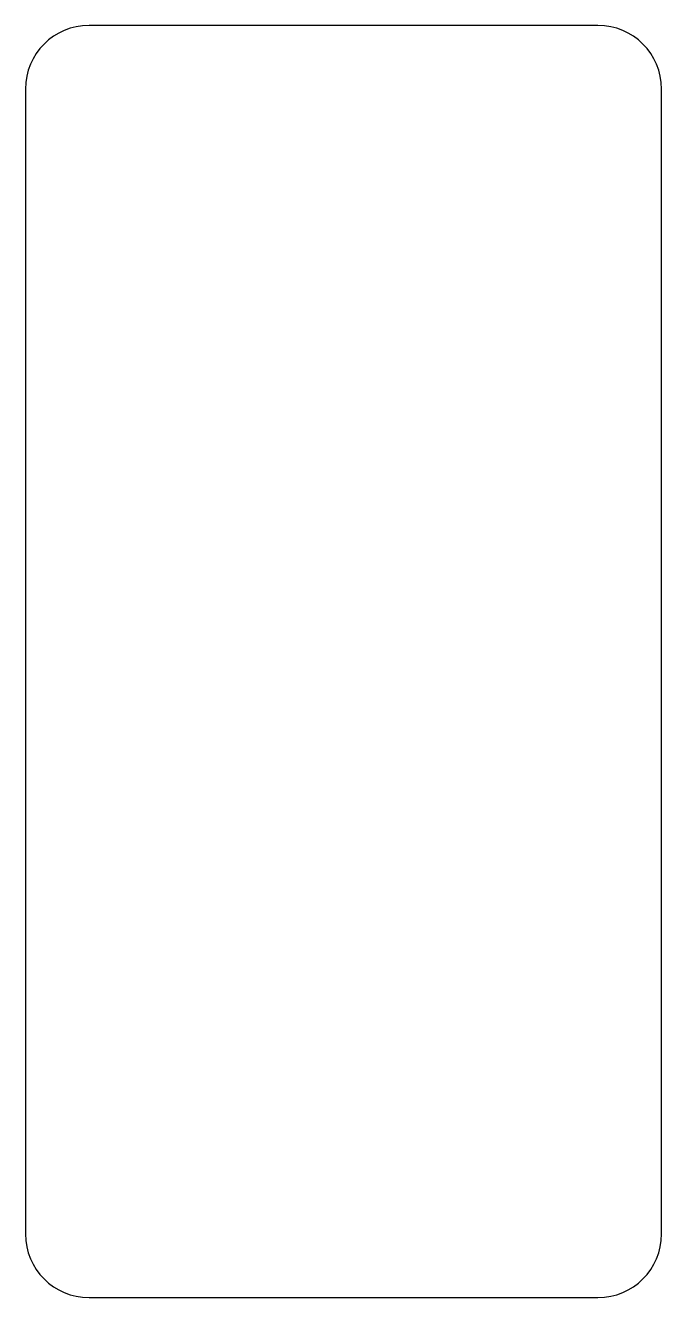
# Model space of a CAD drawing. Header units: millimetres. Extents: x -25 to 25, y -50 to 50.
import ezdxf

# ---------------------------------------------------------------- set-up
doc = ezdxf.new("R2010")
doc.units = ezdxf.units.MM

msp = doc.modelspace()

# ---------------------------------------------------------------- linework, layer by layer
msp.add_lwpolyline([(25, -45), (25, 45, 0.41421), (20, 50), (-20, 50, 0.41421), (-25, 45), (-25, -45, 0.41421), (-20, -50), (20, -50, 0.41421)], format="xyb", close=True)

doc.saveas('drawing.dxf')
